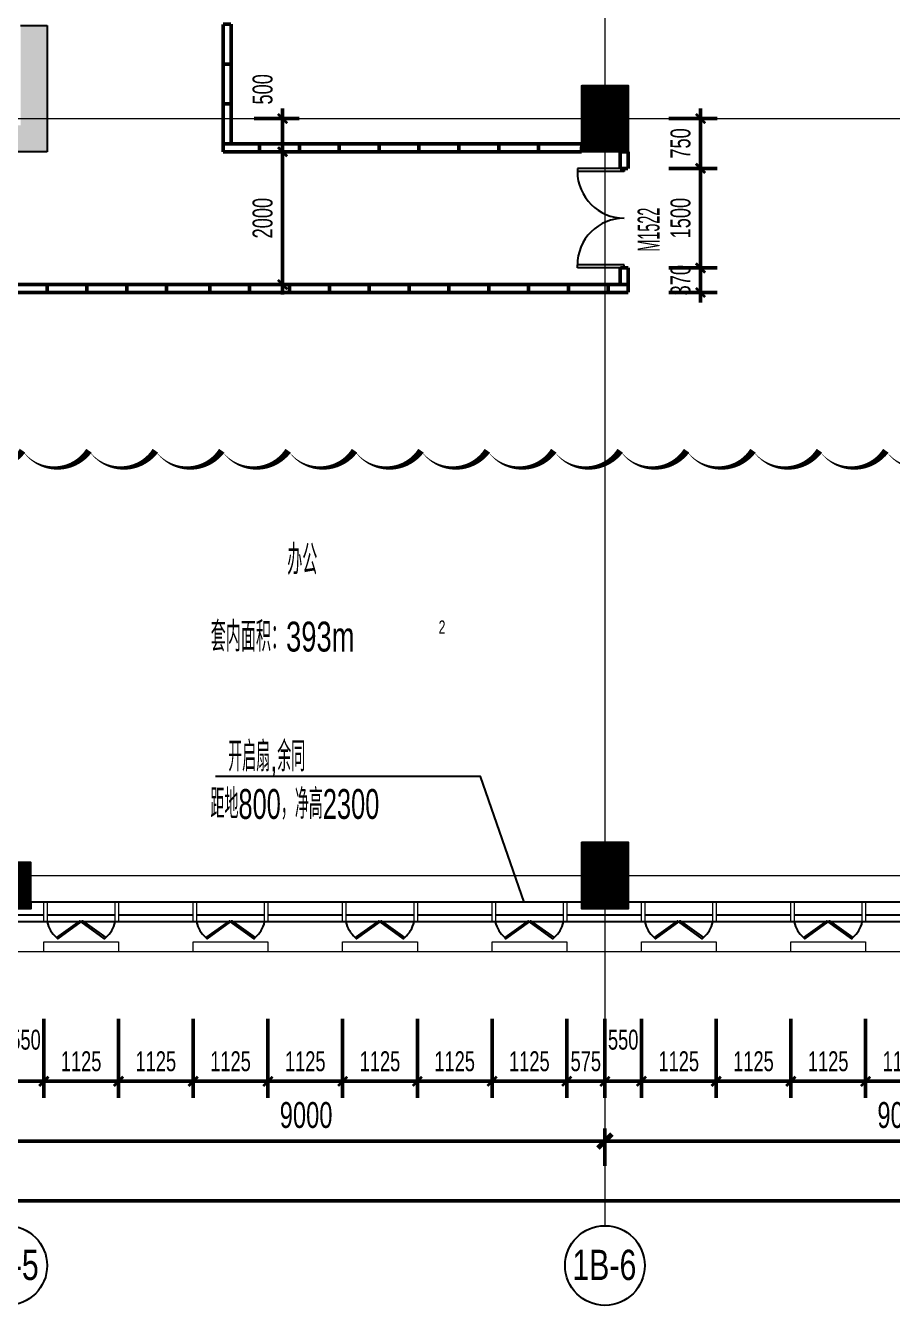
# Model space of a CAD drawing. Header units: millimetres. Extents: x 285006 to 3037698, y -2820855 to 192241.
# Drawn here: x 1091273 to 1104326, y 26091 to 45366 of the extents above; entities that cross this region are included whole.
import ezdxf
from ezdxf.enums import TextEntityAlignment as Align
from ezdxf.xclip import XClip

# ---------------------------------------------------------------- set-up
doc = ezdxf.new("R2010")
doc.units = ezdxf.units.MM
doc.header["$XCLIPFRAME"] = 2
doc.header["$PDMODE"] = 35
doc.header["$PDSIZE"] = -0.1
doc.linetypes.add('ACAD_ISO02W100', pattern=[15, 12, -3])
doc.linetypes.add('GRID-1B-4~RF$0$DOTE', pattern=[2.42, 2, -0.2, 0.02, -0.2])
for name, color, linetype in [('20230731变更修改', 41, 'Continuous'), ('COL-1A1B-4~12$0$S-PUB-COL', 6, 'Continuous'), ('COL-1A1B-4~12$0$S-PUB-COLHATCH', 8, 'Continuous'), ('WALL-1A1B-6F$0$A-DOOR', 142, 'Continuous')]:
    doc.layers.add(name, color=color, linetype=linetype)
for name, color, linetype, lineweight in [('A-WALL-TEMP', 2, 'ACAD_ISO02W100', 50), ('DIM-1B-6F$0$A-ANNO-DIMS', 73, 'Continuous', 18), ('DOOR-1B-IDEN-6F$0$A-DOOR-IDEN', 7, 'Continuous', 25), ('EXWALL-1B-6F$0$A-FLOR-UNDR', 11, 'Continuous', 18), ('EXWALL-1B-6F$0$A-WALL-GLAZ', 142, 'Continuous', 18), ('EXWALL-1B-6F$0$A-WALL-STON', 31, 'Continuous', 18), ('GRID-1B-4~RF$0$A-ANNO-GRID', 10, 'GRID-1B-4~RF$0$DOTE', 18), ('GRID-1B-4~RF$0$A-ANNO-GRID-DIMS', 117, 'Continuous', 18), ('GRID-1B-4~RF$0$A-ANNO-SYMB', 4, 'Continuous', 25), ('GRID-1B-4~RF$0$A-ANNO-TEXT', 7, 'Continuous', 25), ('GRID-1B-4~RF$0$A-SHET-TEXT', 7, 'Continuous', 25), ('IDEN-1AB-6F$0$A-ANNO-TEXT', 7, 'Continuous', 25), ('IDEN-1AB-6F$0$A-COND-IDEN-TEXT', 11, 'Continuous', 18), ('IDEN-1AB-6F$0$A-ROOM-IDEN', 7, 'Continuous', 25)]:
    doc.layers.add(name, color=color, linetype=linetype, lineweight=lineweight)
doc.styles.add('DIM-1B-6F$0$HYGB2014', font='hygbsz.shx', dxfattribs={"width": 0.7, "bigfont": 'hygbhz.shx'})
doc.styles.add('DOOR-1B-IDEN-6F$0$HYGB2014', font='hygbsz.shx', dxfattribs={"width": 0.7, "bigfont": 'hygbhz.shx'})
doc.styles.add('GRID-1B-4~RF$0$HYGB2014', font='hygbsz.shx', dxfattribs={"width": 0.7, "bigfont": 'hygbhz.shx'})
doc.styles.add('GRID-1B-4~RF$0$STANDARD', font='hygbsz.shx', dxfattribs={"width": 0.7, "bigfont": 'hygbhz.shx'})
doc.styles.add('IDEN-1AB-6F$0$HYGB2014', font='hygbsz.shx', dxfattribs={"width": 0.7, "bigfont": 'hygbhz.shx'})
doc.dimstyles.new('DIM-1B-6F$0$DIMN', dxfattribs={"dimtxt": 300, "dimasz": 100, "dimexe": 250, "dimexo": 300, "dimgap": 0, "dimtad": 0, "dimdec": 0, "dimzin": 0, "dimdsep": 46, "dimtxsty": 'DIM-1B-6F$0$HYGB2014', "dimblk": 'DIM-1B-6F$0$_archtick', "dimcen": 0.09, "dimdle": 150, "dimclrt": 7, "dimazin": 0, "dimtfac": 1, "dimtdec": 0, "dimtix": 1, "dimtmove": 2, "dimatfit": 3, "dimfxl": 1, "dimtvp": 1, "dimtolj": 1, "dimtzin": 0, "dimarcsym": 0})
doc.dimstyles.new('GRID-1B-4~RF$0$HYDIMN150', dxfattribs={"dimscale": 1.5, "dimtxt": 300, "dimasz": 1, "dimexe": 250, "dimexo": 300, "dimgap": 0, "dimtad": 0, "dimdec": 0, "dimzin": 0, "dimdsep": 46, "dimtxsty": 'GRID-1B-4~RF$0$HYGB2014', "dimblk": 'GRID-1B-4~RF$0$_archtick', "dimcen": 0.09, "dimclrt": 7, "dimazin": 0, "dimtfac": 1, "dimtdec": 0, "dimtix": 1, "dimtmove": 2, "dimatfit": 3, "dimfxl": 1, "dimtvp": 1, "dimtolj": 1, "dimtzin": 0, "dimarcsym": 0})

# ---------------------------------------------------------------- blocks, each defined once
blk = doc.blocks.new('A$C008C76B7')
at = {"color": 1}
for points in [[(30510, -7680), (30570, -7680), (30570, -8280), (30450, -8280), (30450, -7680)], [(30510, -8280), (30570, -8280), (30570, -8880), (30450, -8880), (30450, -8280)], [(30510, -8880), (30570, -8880), (30570, -9480), (30450, -9480), (30450, -8880)], [(30450, -9480), (31000, -9480), (31000, -9600), (30450, -9600)], [(31000, -9480), (31600, -9480), (31600, -9600), (31000, -9600)], [(31600, -9480), (32200, -9480), (32200, -9600), (31600, -9600)], [(32200, -9480), (32800, -9480), (32800, -9600), (32200, -9600)], [(32800, -9480), (33400, -9480), (33400, -9600), (32800, -9600)], [(33400, -9480), (34000, -9480), (34000, -9600), (33400, -9600)], [(34000, -9480), (34600, -9480), (34600, -9600), (34000, -9600)], [(34600, -9480), (35200, -9480), (35200, -9600), (34600, -9600)], [(35200, -9480), (35850, -9480), (35849, -9600), (35200, -9600)], [(36430, -9850), (36550, -9850), (36550, -9600), (36430, -9600)], [(36430, -11600), (36550, -11600), (36550, -11350), (36430, -11350)], [(27200, -11600), (27800, -11600), (27800, -11720), (27200, -11720)], [(27800, -11600), (28400, -11600), (28400, -11720), (27800, -11720)], [(28400, -11600), (29000, -11600), (29000, -11720), (28400, -11720)], [(29000, -11600), (29600, -11600), (29600, -11720), (29000, -11720)], [(29600, -11600), (30250, -11600), (30250, -11720), (29600, -11720)], [(30250, -11600), (30850, -11600), (30850, -11720), (30250, -11720)], [(30850, -11600), (31450, -11600), (31450, -11720), (30850, -11720)], [(31450, -11600), (32050, -11600), (32050, -11720), (31450, -11720)], [(32050, -11600), (32650, -11600), (32650, -11720), (32050, -11720)], [(32650, -11600), (33250, -11600), (33250, -11720), (32650, -11720)], [(33250, -11600), (33850, -11600), (33850, -11720), (33250, -11720)], [(33850, -11600), (34450, -11600), (34450, -11720), (33850, -11720)], [(34450, -11600), (35050, -11600), (35050, -11720), (34450, -11720)], [(35050, -11600), (35650, -11600), (35650, -11720), (35050, -11720)], [(35650, -11600), (36250, -11600), (36250, -11720), (35650, -11720)], [(36250, -11600), (36550, -11600), (36550, -11720), (36250, -11720)]]:
    blk.add_lwpolyline(points, close=True, dxfattribs=at)
blk = doc.blocks.new('DIM-1B-6F$0$_archtick')
at = {"const_width": 0.4}
blk.add_lwpolyline([(-0.7, -0.7), (0.7, 0.7)], dxfattribs=at)
blk = doc.blocks.new('*D679')
at = {"layer": 'Defpoints', "color": 0, "transparency": 16777216}
for p in [(-8337, 9150), (-7561, 9150), (-8337, 8780)]:
    blk.add_point(p, dxfattribs=at)
at = {"layer": 'DIM-1B-6F$0$A-ANNO-DIMS', "color": 0, "lineweight": -2, "transparency": 16777216}
for p, q in [((-7561, 8630), (-7561, 9300)), ((-8037, 9150), (-7311, 9150)), ((-8037, 8780), (-7311, 8780))]:
    blk.add_line(p, q, dxfattribs=at)
at = {"layer": 'DIM-1B-6F$0$A-ANNO-DIMS', "color": 0, "lineweight": -2, "transparency": 16777216, "xscale": 100, "yscale": 100, "zscale": 100}
for p, rotation in [((-7561, 9150), 90), ((-7561, 8780), 270)]:
    blk.add_blockref('DIM-1B-6F$0$_archtick', p, dxfattribs=dict(at, rotation=rotation))
at = {"layer": 'DIM-1B-6F$0$A-ANNO-DIMS', "color": 7, "transparency": 16777216, "insert": (-7861, 8965), "char_height": 300, "attachment_point": 5, "rotation": 90, "style": 'DIM-1B-6F$0$HYGB2014'}
blk.add_mtext('\\A1;370', dxfattribs=at)
blk = doc.blocks.new('*D699')
at = {"layer": 'Defpoints', "color": 0, "transparency": 16777216}
for p in [(-14580, 11400), (-13854, 11400), (-14580, 10900)]:
    blk.add_point(p, dxfattribs=at)
at = {"layer": 'DIM-1B-6F$0$A-ANNO-DIMS', "color": 0, "lineweight": -2, "transparency": 16777216}
for p, q in [((-14280, 11400), (-13604, 11400)), ((-13854, 10750), (-13854, 11550)), ((-14280, 10900), (-13604, 10900))]:
    blk.add_line(p, q, dxfattribs=at)
at = {"layer": 'DIM-1B-6F$0$A-ANNO-DIMS', "color": 0, "lineweight": -2, "transparency": 16777216, "xscale": 100, "yscale": 100, "zscale": 100}
for p, rotation in [((-13854, 11400), 90), ((-13854, 10900), 270)]:
    blk.add_blockref('DIM-1B-6F$0$_archtick', p, dxfattribs=dict(at, rotation=rotation))
at = {"layer": 'DIM-1B-6F$0$A-ANNO-DIMS', "color": 7, "transparency": 16777216, "insert": (-14154, 11840), "char_height": 300, "attachment_point": 5, "rotation": 90, "style": 'DIM-1B-6F$0$HYGB2014'}
blk.add_mtext('\\A1;500', dxfattribs=at)
blk = doc.blocks.new('*D700')
at = {"layer": 'Defpoints', "color": 0, "transparency": 16777216}
for p in [(-8337, 10650), (-7561, 10650), (-8337, 9150)]:
    blk.add_point(p, dxfattribs=at)
at = {"layer": 'DIM-1B-6F$0$A-ANNO-DIMS', "color": 0, "lineweight": -2, "transparency": 16777216}
for p, q in [((-7561, 9000), (-7561, 10800)), ((-8037, 10650), (-7311, 10650)), ((-8037, 9150), (-7311, 9150))]:
    blk.add_line(p, q, dxfattribs=at)
at = {"layer": 'DIM-1B-6F$0$A-ANNO-DIMS', "color": 0, "lineweight": -2, "transparency": 16777216, "xscale": 100, "yscale": 100, "zscale": 100}
for p, rotation in [((-7561, 10650), 90), ((-7561, 9150), 270)]:
    blk.add_blockref('DIM-1B-6F$0$_archtick', p, dxfattribs=dict(at, rotation=rotation))
at = {"layer": 'DIM-1B-6F$0$A-ANNO-DIMS', "color": 7, "transparency": 16777216, "insert": (-7861, 9900), "char_height": 300, "attachment_point": 5, "rotation": 90, "style": 'DIM-1B-6F$0$HYGB2014'}
blk.add_mtext('\\A1;1500', dxfattribs=at)
blk = doc.blocks.new('*D701')
at = {"layer": 'Defpoints', "color": 0, "transparency": 16777216}
for p in [(-8337, 11400), (-7561, 11400), (-8337, 10650)]:
    blk.add_point(p, dxfattribs=at)
at = {"layer": 'DIM-1B-6F$0$A-ANNO-DIMS', "color": 0, "lineweight": -2, "transparency": 16777216}
for p, q in [((-8037, 11400), (-7311, 11400)), ((-7561, 10500), (-7561, 11550)), ((-8037, 10650), (-7311, 10650))]:
    blk.add_line(p, q, dxfattribs=at)
at = {"layer": 'DIM-1B-6F$0$A-ANNO-DIMS', "color": 0, "lineweight": -2, "transparency": 16777216, "xscale": 100, "yscale": 100, "zscale": 100}
for p, rotation in [((-7561, 11400), 90), ((-7561, 10650), 270)]:
    blk.add_blockref('DIM-1B-6F$0$_archtick', p, dxfattribs=dict(at, rotation=rotation))
at = {"layer": 'DIM-1B-6F$0$A-ANNO-DIMS', "color": 7, "transparency": 16777216, "insert": (-7861, 11025), "char_height": 300, "attachment_point": 5, "rotation": 90, "style": 'DIM-1B-6F$0$HYGB2014'}
blk.add_mtext('\\A1;750', dxfattribs=at)
blk = doc.blocks.new('IDEN-1AB-6F')
at = {"layer": 'IDEN-1AB-6F$0$A-COND-IDEN-TEXT', "lineweight": -3}
blk.add_lwpolyline([(98377921, 18747322), (98377262, 18749212), (98373273, 18749212)], dxfattribs=at)
at = {"layer": 'IDEN-1AB-6F$0$A-ANNO-TEXT', "style": 'IDEN-1AB-6F$0$HYGB2014', "width": 0.7}
for s, height, p in [('套内面积：393m', 450, (98373199, 18751095)), ('2', 200, (98376631, 18751364))]:
    blk.add_text(s, height=height, dxfattribs=at).set_placement(p)
at = {"layer": 'IDEN-1AB-6F$0$A-ANNO-TEXT', "style": 'IDEN-1AB-6F$0$HYGB2014', "width": 0.65}
for s, p in [('开启扇,余同', (98373462, 18749515)), ('距地800，净高2300', (98373195, 18748799))]:
    blk.add_text(s, height=450, dxfattribs=at).set_placement(p, align=Align.MIDDLE_LEFT)
at = {"layer": 'IDEN-1AB-6F$0$A-ROOM-IDEN', "lineweight": -3, "style": 'IDEN-1AB-6F$0$HYGB2014', "width": 0.7}
blk.add_text('办公', height=450, dxfattribs=at).set_placement((98374351, 18752251))
blk = doc.blocks.new('DOOR-1B-IDEN-6F')
at = {"layer": 'DOOR-1B-IDEN-6F$0$A-DOOR-IDEN', "style": 'DOOR-1B-IDEN-6F$0$HYGB2014', "width": 0.5}
blk.add_text('M1522', height=330, rotation=90, dxfattribs=at).set_placement((98379792, 18757119), align=Align.MIDDLE_LEFT)
blk = doc.blocks.new('*D739')
at = {"layer": 'Defpoints', "color": 0, "transparency": 16777216}
for p in [(-18000, -1858), (-17450, -1858), (-17450, -3100)]:
    blk.add_point(p, dxfattribs=at)
at = {"layer": 'DIM-1B-6F$0$A-ANNO-DIMS', "color": 0, "lineweight": -2, "transparency": 16777216}
for p, q in [((-18000, -2158), (-18000, -3350)), ((-17450, -2158), (-17450, -3350)), ((-18150, -3100), (-17300, -3100))]:
    blk.add_line(p, q, dxfattribs=at)
at = {"layer": 'DIM-1B-6F$0$A-ANNO-DIMS', "color": 0, "lineweight": -2, "transparency": 16777216, "xscale": 100, "yscale": 100, "zscale": 100, "rotation": 180}
blk.add_blockref('DIM-1B-6F$0$_archtick', (-18000, -3100), dxfattribs=at)
at = {"layer": 'DIM-1B-6F$0$A-ANNO-DIMS', "color": 0, "lineweight": -2, "transparency": 16777216, "xscale": 100, "yscale": 100, "zscale": 100}
blk.add_blockref('DIM-1B-6F$0$_archtick', (-17450, -3100), dxfattribs=at)
at = {"layer": 'DIM-1B-6F$0$A-ANNO-DIMS', "color": 7, "transparency": 16777216, "insert": (-17725, -2475), "char_height": 300, "attachment_point": 5, "style": 'DIM-1B-6F$0$HYGB2014'}
blk.add_mtext('\\A1;550', dxfattribs=at)
blk = doc.blocks.new('*D740')
at = {"layer": 'Defpoints', "color": 0, "transparency": 16777216}
for p in [(-17450, -1858), (-16325, -1858), (-16325, -3100)]:
    blk.add_point(p, dxfattribs=at)
at = {"layer": 'DIM-1B-6F$0$A-ANNO-DIMS', "color": 0, "lineweight": -2, "transparency": 16777216}
for p, q in [((-17450, -2158), (-17450, -3350)), ((-16325, -2158), (-16325, -3350)), ((-17600, -3100), (-16175, -3100))]:
    blk.add_line(p, q, dxfattribs=at)
at = {"layer": 'DIM-1B-6F$0$A-ANNO-DIMS', "color": 0, "lineweight": -2, "transparency": 16777216, "xscale": 100, "yscale": 100, "zscale": 100, "rotation": 180}
blk.add_blockref('DIM-1B-6F$0$_archtick', (-17450, -3100), dxfattribs=at)
at = {"layer": 'DIM-1B-6F$0$A-ANNO-DIMS', "color": 0, "lineweight": -2, "transparency": 16777216, "xscale": 100, "yscale": 100, "zscale": 100}
blk.add_blockref('DIM-1B-6F$0$_archtick', (-16325, -3100), dxfattribs=at)
at = {"layer": 'DIM-1B-6F$0$A-ANNO-DIMS', "color": 7, "transparency": 16777216, "insert": (-16888, -2800), "char_height": 300, "attachment_point": 5, "style": 'DIM-1B-6F$0$HYGB2014'}
blk.add_mtext('\\A1;1125', dxfattribs=at)
blk = doc.blocks.new('*D741')
at = {"layer": 'Defpoints', "color": 0, "transparency": 16777216}
for p in [(-16325, -1858), (-15200, -1858), (-15200, -3100)]:
    blk.add_point(p, dxfattribs=at)
at = {"layer": 'DIM-1B-6F$0$A-ANNO-DIMS', "color": 0, "lineweight": -2, "transparency": 16777216}
for p, q in [((-16325, -2158), (-16325, -3350)), ((-15200, -2158), (-15200, -3350)), ((-16475, -3100), (-15050, -3100))]:
    blk.add_line(p, q, dxfattribs=at)
at = {"layer": 'DIM-1B-6F$0$A-ANNO-DIMS', "color": 0, "lineweight": -2, "transparency": 16777216, "xscale": 100, "yscale": 100, "zscale": 100, "rotation": 180}
blk.add_blockref('DIM-1B-6F$0$_archtick', (-16325, -3100), dxfattribs=at)
at = {"layer": 'DIM-1B-6F$0$A-ANNO-DIMS', "color": 0, "lineweight": -2, "transparency": 16777216, "xscale": 100, "yscale": 100, "zscale": 100}
blk.add_blockref('DIM-1B-6F$0$_archtick', (-15200, -3100), dxfattribs=at)
at = {"layer": 'DIM-1B-6F$0$A-ANNO-DIMS', "color": 7, "transparency": 16777216, "insert": (-15763, -2800), "char_height": 300, "attachment_point": 5, "style": 'DIM-1B-6F$0$HYGB2014'}
blk.add_mtext('\\A1;1125', dxfattribs=at)
blk = doc.blocks.new('*D742')
at = {"layer": 'Defpoints', "color": 0, "transparency": 16777216}
for p in [(-15200, -1858), (-14075, -1858), (-14075, -3100)]:
    blk.add_point(p, dxfattribs=at)
at = {"layer": 'DIM-1B-6F$0$A-ANNO-DIMS', "color": 0, "lineweight": -2, "transparency": 16777216}
for p, q in [((-15200, -2158), (-15200, -3350)), ((-14075, -2158), (-14075, -3350)), ((-15350, -3100), (-13925, -3100))]:
    blk.add_line(p, q, dxfattribs=at)
at = {"layer": 'DIM-1B-6F$0$A-ANNO-DIMS', "color": 0, "lineweight": -2, "transparency": 16777216, "xscale": 100, "yscale": 100, "zscale": 100, "rotation": 180}
blk.add_blockref('DIM-1B-6F$0$_archtick', (-15200, -3100), dxfattribs=at)
at = {"layer": 'DIM-1B-6F$0$A-ANNO-DIMS', "color": 0, "lineweight": -2, "transparency": 16777216, "xscale": 100, "yscale": 100, "zscale": 100}
blk.add_blockref('DIM-1B-6F$0$_archtick', (-14075, -3100), dxfattribs=at)
at = {"layer": 'DIM-1B-6F$0$A-ANNO-DIMS', "color": 7, "transparency": 16777216, "insert": (-14638, -2800), "char_height": 300, "attachment_point": 5, "style": 'DIM-1B-6F$0$HYGB2014'}
blk.add_mtext('\\A1;1125', dxfattribs=at)
blk = doc.blocks.new('*D743')
at = {"layer": 'Defpoints', "color": 0, "transparency": 16777216}
for p in [(-14075, -1858), (-12950, -1858), (-12950, -3100)]:
    blk.add_point(p, dxfattribs=at)
at = {"layer": 'DIM-1B-6F$0$A-ANNO-DIMS', "color": 0, "lineweight": -2, "transparency": 16777216}
for p, q in [((-14075, -2158), (-14075, -3350)), ((-12950, -2158), (-12950, -3350)), ((-14225, -3100), (-12800, -3100))]:
    blk.add_line(p, q, dxfattribs=at)
at = {"layer": 'DIM-1B-6F$0$A-ANNO-DIMS', "color": 0, "lineweight": -2, "transparency": 16777216, "xscale": 100, "yscale": 100, "zscale": 100, "rotation": 180}
blk.add_blockref('DIM-1B-6F$0$_archtick', (-14075, -3100), dxfattribs=at)
at = {"layer": 'DIM-1B-6F$0$A-ANNO-DIMS', "color": 0, "lineweight": -2, "transparency": 16777216, "xscale": 100, "yscale": 100, "zscale": 100}
blk.add_blockref('DIM-1B-6F$0$_archtick', (-12950, -3100), dxfattribs=at)
at = {"layer": 'DIM-1B-6F$0$A-ANNO-DIMS', "color": 7, "transparency": 16777216, "insert": (-13513, -2800), "char_height": 300, "attachment_point": 5, "style": 'DIM-1B-6F$0$HYGB2014'}
blk.add_mtext('\\A1;1125', dxfattribs=at)
blk = doc.blocks.new('*D744')
at = {"layer": 'Defpoints', "color": 0, "transparency": 16777216}
for p in [(-12950, -1858), (-11825, -1858), (-11825, -3100)]:
    blk.add_point(p, dxfattribs=at)
at = {"layer": 'DIM-1B-6F$0$A-ANNO-DIMS', "color": 0, "lineweight": -2, "transparency": 16777216}
for p, q in [((-12950, -2158), (-12950, -3350)), ((-11825, -2158), (-11825, -3350)), ((-13100, -3100), (-11675, -3100))]:
    blk.add_line(p, q, dxfattribs=at)
at = {"layer": 'DIM-1B-6F$0$A-ANNO-DIMS', "color": 0, "lineweight": -2, "transparency": 16777216, "xscale": 100, "yscale": 100, "zscale": 100, "rotation": 180}
blk.add_blockref('DIM-1B-6F$0$_archtick', (-12950, -3100), dxfattribs=at)
at = {"layer": 'DIM-1B-6F$0$A-ANNO-DIMS', "color": 0, "lineweight": -2, "transparency": 16777216, "xscale": 100, "yscale": 100, "zscale": 100}
blk.add_blockref('DIM-1B-6F$0$_archtick', (-11825, -3100), dxfattribs=at)
at = {"layer": 'DIM-1B-6F$0$A-ANNO-DIMS', "color": 7, "transparency": 16777216, "insert": (-12388, -2800), "char_height": 300, "attachment_point": 5, "style": 'DIM-1B-6F$0$HYGB2014'}
blk.add_mtext('\\A1;1125', dxfattribs=at)
blk = doc.blocks.new('*D745')
at = {"layer": 'Defpoints', "color": 0, "transparency": 16777216}
for p in [(-11825, -1858), (-10700, -1858), (-10700, -3100)]:
    blk.add_point(p, dxfattribs=at)
at = {"layer": 'DIM-1B-6F$0$A-ANNO-DIMS', "color": 0, "lineweight": -2, "transparency": 16777216}
for p, q in [((-11825, -2158), (-11825, -3350)), ((-10700, -2158), (-10700, -3350)), ((-11975, -3100), (-10550, -3100))]:
    blk.add_line(p, q, dxfattribs=at)
at = {"layer": 'DIM-1B-6F$0$A-ANNO-DIMS', "color": 0, "lineweight": -2, "transparency": 16777216, "xscale": 100, "yscale": 100, "zscale": 100, "rotation": 180}
blk.add_blockref('DIM-1B-6F$0$_archtick', (-11825, -3100), dxfattribs=at)
at = {"layer": 'DIM-1B-6F$0$A-ANNO-DIMS', "color": 0, "lineweight": -2, "transparency": 16777216, "xscale": 100, "yscale": 100, "zscale": 100}
blk.add_blockref('DIM-1B-6F$0$_archtick', (-10700, -3100), dxfattribs=at)
at = {"layer": 'DIM-1B-6F$0$A-ANNO-DIMS', "color": 7, "transparency": 16777216, "insert": (-11263, -2800), "char_height": 300, "attachment_point": 5, "style": 'DIM-1B-6F$0$HYGB2014'}
blk.add_mtext('\\A1;1125', dxfattribs=at)
blk = doc.blocks.new('*D746')
at = {"layer": 'Defpoints', "color": 0, "transparency": 16777216}
for p in [(-10700, -1858), (-9575, -1858), (-9575, -3100)]:
    blk.add_point(p, dxfattribs=at)
at = {"layer": 'DIM-1B-6F$0$A-ANNO-DIMS', "color": 0, "lineweight": -2, "transparency": 16777216}
for p, q in [((-10700, -2158), (-10700, -3350)), ((-9575, -2158), (-9575, -3350)), ((-10850, -3100), (-9425, -3100))]:
    blk.add_line(p, q, dxfattribs=at)
at = {"layer": 'DIM-1B-6F$0$A-ANNO-DIMS', "color": 0, "lineweight": -2, "transparency": 16777216, "xscale": 100, "yscale": 100, "zscale": 100, "rotation": 180}
blk.add_blockref('DIM-1B-6F$0$_archtick', (-10700, -3100), dxfattribs=at)
at = {"layer": 'DIM-1B-6F$0$A-ANNO-DIMS', "color": 0, "lineweight": -2, "transparency": 16777216, "xscale": 100, "yscale": 100, "zscale": 100}
blk.add_blockref('DIM-1B-6F$0$_archtick', (-9575, -3100), dxfattribs=at)
at = {"layer": 'DIM-1B-6F$0$A-ANNO-DIMS', "color": 7, "transparency": 16777216, "insert": (-10138, -2800), "char_height": 300, "attachment_point": 5, "style": 'DIM-1B-6F$0$HYGB2014'}
blk.add_mtext('\\A1;1125', dxfattribs=at)
blk = doc.blocks.new('*D747')
at = {"layer": 'Defpoints', "color": 0, "transparency": 16777216}
for p in [(-9575, -1858), (-9000, -1858), (-9000, -3100)]:
    blk.add_point(p, dxfattribs=at)
at = {"layer": 'DIM-1B-6F$0$A-ANNO-DIMS', "color": 0, "lineweight": -2, "transparency": 16777216}
for p, q in [((-9575, -2158), (-9575, -3350)), ((-9000, -2158), (-9000, -3350)), ((-9725, -3100), (-8850, -3100))]:
    blk.add_line(p, q, dxfattribs=at)
at = {"layer": 'DIM-1B-6F$0$A-ANNO-DIMS', "color": 0, "lineweight": -2, "transparency": 16777216, "xscale": 100, "yscale": 100, "zscale": 100, "rotation": 180}
blk.add_blockref('DIM-1B-6F$0$_archtick', (-9575, -3100), dxfattribs=at)
at = {"layer": 'DIM-1B-6F$0$A-ANNO-DIMS', "color": 0, "lineweight": -2, "transparency": 16777216, "xscale": 100, "yscale": 100, "zscale": 100}
blk.add_blockref('DIM-1B-6F$0$_archtick', (-9000, -3100), dxfattribs=at)
at = {"layer": 'DIM-1B-6F$0$A-ANNO-DIMS', "color": 7, "transparency": 16777216, "insert": (-9288, -2800), "char_height": 300, "attachment_point": 5, "style": 'DIM-1B-6F$0$HYGB2014'}
blk.add_mtext('\\A1;575', dxfattribs=at)
blk = doc.blocks.new('*D748')
at = {"layer": 'Defpoints', "color": 0, "transparency": 16777216}
for p in [(-9000, -1858), (-8450, -1858), (-8450, -3100)]:
    blk.add_point(p, dxfattribs=at)
at = {"layer": 'DIM-1B-6F$0$A-ANNO-DIMS', "color": 0, "lineweight": -2, "transparency": 16777216}
for p, q in [((-9000, -2158), (-9000, -3350)), ((-8450, -2158), (-8450, -3350)), ((-9150, -3100), (-8300, -3100))]:
    blk.add_line(p, q, dxfattribs=at)
at = {"layer": 'DIM-1B-6F$0$A-ANNO-DIMS', "color": 0, "lineweight": -2, "transparency": 16777216, "xscale": 100, "yscale": 100, "zscale": 100, "rotation": 180}
blk.add_blockref('DIM-1B-6F$0$_archtick', (-9000, -3100), dxfattribs=at)
at = {"layer": 'DIM-1B-6F$0$A-ANNO-DIMS', "color": 0, "lineweight": -2, "transparency": 16777216, "xscale": 100, "yscale": 100, "zscale": 100}
blk.add_blockref('DIM-1B-6F$0$_archtick', (-8450, -3100), dxfattribs=at)
at = {"layer": 'DIM-1B-6F$0$A-ANNO-DIMS', "color": 7, "transparency": 16777216, "insert": (-8725, -2475), "char_height": 300, "attachment_point": 5, "style": 'DIM-1B-6F$0$HYGB2014'}
blk.add_mtext('\\A1;550', dxfattribs=at)
blk = doc.blocks.new('*D749')
at = {"layer": 'Defpoints', "color": 0, "transparency": 16777216}
for p in [(-8450, -1858), (-7325, -1858), (-7325, -3100)]:
    blk.add_point(p, dxfattribs=at)
at = {"layer": 'DIM-1B-6F$0$A-ANNO-DIMS', "color": 0, "lineweight": -2, "transparency": 16777216}
for p, q in [((-8450, -2158), (-8450, -3350)), ((-7325, -2158), (-7325, -3350)), ((-8600, -3100), (-7175, -3100))]:
    blk.add_line(p, q, dxfattribs=at)
at = {"layer": 'DIM-1B-6F$0$A-ANNO-DIMS', "color": 0, "lineweight": -2, "transparency": 16777216, "xscale": 100, "yscale": 100, "zscale": 100, "rotation": 180}
blk.add_blockref('DIM-1B-6F$0$_archtick', (-8450, -3100), dxfattribs=at)
at = {"layer": 'DIM-1B-6F$0$A-ANNO-DIMS', "color": 0, "lineweight": -2, "transparency": 16777216, "xscale": 100, "yscale": 100, "zscale": 100}
blk.add_blockref('DIM-1B-6F$0$_archtick', (-7325, -3100), dxfattribs=at)
at = {"layer": 'DIM-1B-6F$0$A-ANNO-DIMS', "color": 7, "transparency": 16777216, "insert": (-7888, -2800), "char_height": 300, "attachment_point": 5, "style": 'DIM-1B-6F$0$HYGB2014'}
blk.add_mtext('\\A1;1125', dxfattribs=at)
blk = doc.blocks.new('*D750')
at = {"layer": 'Defpoints', "color": 0, "transparency": 16777216}
for p in [(-7325, -1858), (-6200, -1858), (-6200, -3100)]:
    blk.add_point(p, dxfattribs=at)
at = {"layer": 'DIM-1B-6F$0$A-ANNO-DIMS', "color": 0, "lineweight": -2, "transparency": 16777216}
for p, q in [((-7325, -2158), (-7325, -3350)), ((-6200, -2158), (-6200, -3350)), ((-7475, -3100), (-6050, -3100))]:
    blk.add_line(p, q, dxfattribs=at)
at = {"layer": 'DIM-1B-6F$0$A-ANNO-DIMS', "color": 0, "lineweight": -2, "transparency": 16777216, "xscale": 100, "yscale": 100, "zscale": 100, "rotation": 180}
blk.add_blockref('DIM-1B-6F$0$_archtick', (-7325, -3100), dxfattribs=at)
at = {"layer": 'DIM-1B-6F$0$A-ANNO-DIMS', "color": 0, "lineweight": -2, "transparency": 16777216, "xscale": 100, "yscale": 100, "zscale": 100}
blk.add_blockref('DIM-1B-6F$0$_archtick', (-6200, -3100), dxfattribs=at)
at = {"layer": 'DIM-1B-6F$0$A-ANNO-DIMS', "color": 7, "transparency": 16777216, "insert": (-6763, -2800), "char_height": 300, "attachment_point": 5, "style": 'DIM-1B-6F$0$HYGB2014'}
blk.add_mtext('\\A1;1125', dxfattribs=at)
blk = doc.blocks.new('*D751')
at = {"layer": 'Defpoints', "color": 0, "transparency": 16777216}
for p in [(-6200, -1858), (-5075, -1858), (-5075, -3100)]:
    blk.add_point(p, dxfattribs=at)
at = {"layer": 'DIM-1B-6F$0$A-ANNO-DIMS', "color": 0, "lineweight": -2, "transparency": 16777216}
for p, q in [((-6200, -2158), (-6200, -3350)), ((-5075, -2158), (-5075, -3350)), ((-6350, -3100), (-4925, -3100))]:
    blk.add_line(p, q, dxfattribs=at)
at = {"layer": 'DIM-1B-6F$0$A-ANNO-DIMS', "color": 0, "lineweight": -2, "transparency": 16777216, "xscale": 100, "yscale": 100, "zscale": 100, "rotation": 180}
blk.add_blockref('DIM-1B-6F$0$_archtick', (-6200, -3100), dxfattribs=at)
at = {"layer": 'DIM-1B-6F$0$A-ANNO-DIMS', "color": 0, "lineweight": -2, "transparency": 16777216, "xscale": 100, "yscale": 100, "zscale": 100}
blk.add_blockref('DIM-1B-6F$0$_archtick', (-5075, -3100), dxfattribs=at)
at = {"layer": 'DIM-1B-6F$0$A-ANNO-DIMS', "color": 7, "transparency": 16777216, "insert": (-5638, -2800), "char_height": 300, "attachment_point": 5, "style": 'DIM-1B-6F$0$HYGB2014'}
blk.add_mtext('\\A1;1125', dxfattribs=at)
blk = doc.blocks.new('*D752')
at = {"layer": 'Defpoints', "color": 0, "transparency": 16777216}
for p in [(-5075, -1858), (-3950, -1858), (-3950, -3100)]:
    blk.add_point(p, dxfattribs=at)
at = {"layer": 'DIM-1B-6F$0$A-ANNO-DIMS', "color": 0, "lineweight": -2, "transparency": 16777216}
for p, q in [((-5075, -2158), (-5075, -3350)), ((-3950, -2158), (-3950, -3350)), ((-5225, -3100), (-3800, -3100))]:
    blk.add_line(p, q, dxfattribs=at)
at = {"layer": 'DIM-1B-6F$0$A-ANNO-DIMS', "color": 0, "lineweight": -2, "transparency": 16777216, "xscale": 100, "yscale": 100, "zscale": 100, "rotation": 180}
blk.add_blockref('DIM-1B-6F$0$_archtick', (-5075, -3100), dxfattribs=at)
at = {"layer": 'DIM-1B-6F$0$A-ANNO-DIMS', "color": 0, "lineweight": -2, "transparency": 16777216, "xscale": 100, "yscale": 100, "zscale": 100}
blk.add_blockref('DIM-1B-6F$0$_archtick', (-3950, -3100), dxfattribs=at)
at = {"layer": 'DIM-1B-6F$0$A-ANNO-DIMS', "color": 7, "transparency": 16777216, "insert": (-4513, -2800), "char_height": 300, "attachment_point": 5, "style": 'DIM-1B-6F$0$HYGB2014'}
blk.add_mtext('\\A1;1125', dxfattribs=at)
blk = doc.blocks.new('*D826')
at = {"layer": 'Defpoints', "color": 0, "transparency": 16777216}
for p in [(-14580, 10900), (-13854, 10900), (-14580, 8900)]:
    blk.add_point(p, dxfattribs=at)
at = {"layer": 'DIM-1B-6F$0$A-ANNO-DIMS', "color": 0, "lineweight": -2, "transparency": 16777216}
for p, q in [((-13854, 8750), (-13854, 11050)), ((-14280, 10900), (-13604, 10900)), ((-14280, 8900), (-13604, 8900))]:
    blk.add_line(p, q, dxfattribs=at)
at = {"layer": 'DIM-1B-6F$0$A-ANNO-DIMS', "color": 0, "lineweight": -2, "transparency": 16777216, "xscale": 100, "yscale": 100, "zscale": 100}
for p, rotation in [((-13854, 10900), 90), ((-13854, 8900), 270)]:
    blk.add_blockref('DIM-1B-6F$0$_archtick', p, dxfattribs=dict(at, rotation=rotation))
at = {"layer": 'DIM-1B-6F$0$A-ANNO-DIMS', "color": 7, "transparency": 16777216, "insert": (-14154, 9900), "char_height": 300, "attachment_point": 5, "rotation": 90, "style": 'DIM-1B-6F$0$HYGB2014'}
blk.add_mtext('\\A1;2000', dxfattribs=at)
blk = doc.blocks.new('结构留洞-1#AB-6F')
at = {"layer": 'Defpoints'}
blk.add_lwpolyline([(91100, 20900), (103000, 20900), (103000, 20800), (107150, 20800), (107150, 21100), (120900, 21100), (120900, 20900), (120900, 20900), (120900, -500), (120200, -500), (120200, -400), (111750, -400), (111750, -500), (111050, -500), (111050, -400), (102753, -400), (102753, -500), (102050, -500)], dxfattribs=at)
blk = doc.blocks.new('EXWALL-1B-6F$0$幕墙-1125陶板单元')
blk.add_lwpolyline([(-562.5, 150), (562.5, 150), (562.5, 0), (-562.5, 0)], close=True)
blk = doc.blocks.new('EXWALL-1B-6F$0$ef')
at = {"layer": 'EXWALL-1B-6F$0$A-WALL-GLAZ', "lineweight": -3}
for points in [[(98270726, 18746787), (98270744, 18746769), (98271098, 18747022), (98271079, 18747040)], [(98271469, 18746787), (98271451, 18746769), (98271098, 18747022), (98271116, 18747040)]]:
    blk.add_lwpolyline(points, close=True, dxfattribs=at)
for centre, start, end in [((98271019, 18747123), 193.0402, 228.8588), ((98271176, 18747123), 311.1412, 346.9598)]:
    blk.add_arc(centre, 446, start, end, dxfattribs=at)
blk = doc.blocks.new('EXWALL-1B-6F')
at = {"layer": 'EXWALL-1B-6F$0$A-FLOR-UNDR'}
blk.add_lwpolyline([(98388935, 18746822), (98388935, 18746572), (98358310, 18746572)], dxfattribs=at)
at = {"layer": 'EXWALL-1B-6F$0$A-WALL-GLAZ'}
for p, q in [((98370473, 18747322), (98378773, 18747322)), ((98379473, 18747322), (98387934, 18747322))]:
    blk.add_line(p, q, dxfattribs=at)
at = {"layer": 'EXWALL-1B-6F$0$A-WALL-GLAZ', "lineweight": -3}
for p, q in [((98370685, 18747122), (98369560, 18747122)), ((98371760, 18747122), (98370735, 18747122)), ((98372935, 18747122), (98371810, 18747122)), ((98374010, 18747122), (98372985, 18747122)), ((98375185, 18747122), (98374060, 18747122)), ((98376260, 18747122), (98375235, 18747122)), ((98377435, 18747122), (98376310, 18747122)), ((98378510, 18747122), (98377485, 18747122)), ((98379685, 18747122), (98378560, 18747122)), ((98380760, 18747122), (98379735, 18747122)), ((98381935, 18747122), (98380810, 18747122)), ((98383010, 18747122), (98381985, 18747122)), ((98384185, 18747122), (98383060, 18747122)), ((98388635, 18747022), (98358310, 18747022))]:
    blk.add_line(p, q, dxfattribs=at)
at = {"layer": 'EXWALL-1B-6F$0$A-WALL-GLAZ'}
for points in [[(98370735, 18747022), (98370685, 18747022), (98370685, 18747322), (98370735, 18747322)], [(98371810, 18747022), (98371760, 18747022), (98371760, 18747322), (98371810, 18747322)], [(98372985, 18747022), (98372935, 18747022), (98372935, 18747322), (98372985, 18747322)], [(98374060, 18747022), (98374010, 18747022), (98374010, 18747322), (98374060, 18747322)], [(98375235, 18747022), (98375185, 18747022), (98375185, 18747322), (98375235, 18747322)], [(98376310, 18747022), (98376260, 18747022), (98376260, 18747322), (98376310, 18747322)], [(98377485, 18747022), (98377435, 18747022), (98377435, 18747322), (98377485, 18747322)], [(98378560, 18747022), (98378510, 18747022), (98378510, 18747322), (98378560, 18747322)], [(98379735, 18747022), (98379685, 18747022), (98379685, 18747322), (98379735, 18747322)], [(98380810, 18747022), (98380760, 18747022), (98380760, 18747322), (98380810, 18747322)], [(98381985, 18747022), (98381935, 18747022), (98381935, 18747322), (98381985, 18747322)], [(98383060, 18747022), (98383010, 18747022), (98383010, 18747322), (98383060, 18747322)]]:
    blk.add_lwpolyline(points, close=True, dxfattribs=at)
for p in [(100150, 0), (102400, 0), (104650, 0), (106900, 0), (109150, 0), (111400, 0)]:
    blk.add_blockref('EXWALL-1B-6F$0$ef', p)
at = {"layer": 'EXWALL-1B-6F$0$A-WALL-STON'}
for p in [(98371248, 18746572), (98373498, 18746572), (98375748, 18746572), (98377998, 18746572), (98380248, 18746572), (98382498, 18746572)]:
    blk.add_blockref('EXWALL-1B-6F$0$幕墙-1125陶板单元', p, dxfattribs=at)
blk = doc.blocks.new('WALL-1A1B-6F$0$_A0GGR')
for p, q in [((-0.5, 0), (-0.5, -0.47)), ((-0.5, 0), (-0.47, 0)), ((-0.47, 0), (-0.47, -0.47)), ((0.47, 0), (0.47, -0.47)), ((0.5, 0), (0.47, 0)), ((0.5, 0), (0.5, -0.47)), ((-0.5, -0.47), (-0.47, -0.47)), ((0.5, -0.47), (0.47, -0.47))]:
    blk.add_line(p, q)
for centre, start, end in [((-0.47, 0), 270, 0), ((0.47, 0), 180, 270)]:
    blk.add_arc(centre, 0.47, start, end)
blk = doc.blocks.new('COL-1A1B-4~12')
at = {"layer": 'COL-1A1B-4~12$0$S-PUB-COLHATCH'}
h = blk.add_hatch(color=256, dxfattribs=at)
h.paths.add_polyline_path([(98370335, 18759022), (98370335, 18760522), (98370735, 18760522), (98370735, 18758622), (98367535, 18758622), (98367535, 18759022)])
h.paths.add_polyline_path([(98370735, 18768622), (98367535, 18768622), (98367535, 18768222), (98370335, 18768222), (98370335, 18764822), (98370735, 18764822)])
h.paths.add_polyline_path([(98342935, 18759022), (98342935, 18761922), (98342535, 18761922), (98342535, 18758622), (98345735, 18758622), (98345735, 18759022)])
h.paths.add_polyline_path([(98342935, 18768222), (98342935, 18764822), (98342535, 18764822), (98342535, 18768622), (98345735, 18768622), (98345735, 18768222)])
h = blk.add_hatch(dxfattribs=at)
h.set_pattern_fill('ANSI31', color=256)
h.set_pattern_definition([(45, (112786.15705, -3749.11264), (-0.08838834764832, 0.08838834764832), [])])
h.paths.add_polyline_path([(98378785, 18758622), (98379485, 18758622), (98379485, 18759622), (98378785, 18759622)])
h = blk.add_hatch(dxfattribs=at)
h.set_pattern_fill('ANSI31', color=256)
h.set_pattern_definition([(45, (112786.15705, -15149.11262), (-0.08838834764832, 0.08838834764832), [])])
h.paths.add_polyline_path([(98378785, 18747222), (98379485, 18747222), (98379485, 18748222), (98378785, 18748222)])
h = blk.add_hatch(dxfattribs=at)
h.set_pattern_fill('ANSI31', color=256)
h.set_pattern_definition([(45, (101868.2297, -16854.52408), (-0.08838834764832, 0.08838834764832), [])])
h.paths.add_polyline_path([(98370485, 18747922), (98369785, 18747922), (98369785, 18747222), (98370485, 18747222)])
at = {"layer": 'COL-1A1B-4~12$0$S-PUB-COL'}
for p, q in [((98370335, 18760522), (98370735, 18760522)), ((98370735, 18760522), (98370735, 18758622)), ((98370735, 18758622), (98367535, 18758622))]:
    blk.add_line(p, q, dxfattribs=at)
for points in [[(98378785, 18759622), (98379485, 18759622), (98379485, 18758622), (98378785, 18758622)], [(98378785, 18748222), (98379485, 18748222), (98379485, 18747222), (98378785, 18747222)], [(98369785, 18747922), (98370485, 18747922), (98370485, 18747222), (98369785, 18747222)]]:
    blk.add_lwpolyline(points, close=True, dxfattribs=at)
blk = doc.blocks.new('GRID-1B-4~RF$0$_archtick')
at = {"const_width": 0.5}
blk.add_lwpolyline([(-0.7, -0.7), (0.7, 0.7)], dxfattribs=at)
blk = doc.blocks.new('*D635')
at = {"layer": 'Defpoints', "color": 0, "transparency": 16777216}
for p in [(98370135, 18744363), (98379135, 18744363), (98379135, 18743722)]:
    blk.add_point(p, dxfattribs=at)
at = {"layer": 'GRID-1B-4~RF$0$A-ANNO-GRID-DIMS', "color": 0, "lineweight": -2, "transparency": 16777216}
for p, q in [((98370135, 18743913), (98370135, 18743347)), ((98379135, 18743913), (98379135, 18743347)), ((98370135, 18743722), (98379135, 18743722))]:
    blk.add_line(p, q, dxfattribs=at)
at = {"layer": 'GRID-1B-4~RF$0$A-ANNO-GRID-DIMS', "color": 0, "lineweight": -2, "transparency": 16777216, "xscale": 150, "yscale": 150, "zscale": 150, "rotation": 180}
blk.add_blockref('GRID-1B-4~RF$0$_archtick', (98370135, 18743722), dxfattribs=at)
at = {"layer": 'GRID-1B-4~RF$0$A-ANNO-GRID-DIMS', "color": 0, "lineweight": -2, "transparency": 16777216, "xscale": 150, "yscale": 150, "zscale": 150}
blk.add_blockref('GRID-1B-4~RF$0$_archtick', (98379135, 18743722), dxfattribs=at)
at = {"layer": 'GRID-1B-4~RF$0$A-ANNO-GRID-DIMS', "color": 7, "lineweight": -3, "transparency": 16777216, "insert": (98374635, 18744112), "char_height": 390, "attachment_point": 5, "style": 'GRID-1B-4~RF$0$HYGB2014'}
blk.add_mtext('\\A1;9000', dxfattribs=at)
blk = doc.blocks.new('*D636')
at = {"layer": 'Defpoints', "color": 0, "transparency": 16777216}
for p in [(98379135, 18744363), (98388135, 18744363), (98388135, 18743722)]:
    blk.add_point(p, dxfattribs=at)
at = {"layer": 'GRID-1B-4~RF$0$A-ANNO-GRID-DIMS', "color": 0, "lineweight": -2, "transparency": 16777216}
for p, q in [((98379135, 18743913), (98379135, 18743347)), ((98388135, 18743913), (98388135, 18743347)), ((98379135, 18743722), (98388135, 18743722))]:
    blk.add_line(p, q, dxfattribs=at)
at = {"layer": 'GRID-1B-4~RF$0$A-ANNO-GRID-DIMS', "color": 0, "lineweight": -2, "transparency": 16777216, "xscale": 150, "yscale": 150, "zscale": 150, "rotation": 180}
blk.add_blockref('GRID-1B-4~RF$0$_archtick', (98379135, 18743722), dxfattribs=at)
at = {"layer": 'GRID-1B-4~RF$0$A-ANNO-GRID-DIMS', "color": 0, "lineweight": -2, "transparency": 16777216, "xscale": 150, "yscale": 150, "zscale": 150}
blk.add_blockref('GRID-1B-4~RF$0$_archtick', (98388135, 18743722), dxfattribs=at)
at = {"layer": 'GRID-1B-4~RF$0$A-ANNO-GRID-DIMS', "color": 7, "lineweight": -3, "transparency": 16777216, "insert": (98383635, 18744112), "char_height": 390, "attachment_point": 5, "style": 'GRID-1B-4~RF$0$HYGB2014'}
blk.add_mtext('\\A1;9000', dxfattribs=at)
blk = doc.blocks.new('GRID-1B-4~RF$0$_axiso')
blk.add_circle((0, 0), 0.5)
at = {"layer": 'GRID-1B-4~RF$0$A-SHET-TEXT', "style": 'GRID-1B-4~RF$0$STANDARD', "width": 2.471841}
blk.add_attdef('A', text='', height=0.38, dxfattribs=at).set_placement((-0.41, -0.181), (0.395, -0.181), align=Align.FIT)
blk = doc.blocks.new('*D647')
at = {"layer": 'Defpoints', "color": 0, "transparency": 16777216}
for p in [(98334135, 18744063), (98388135, 18744063), (98388135, 18742822)]:
    blk.add_point(p, dxfattribs=at)
at = {"layer": 'GRID-1B-4~RF$0$A-ANNO-GRID-DIMS', "color": 0, "lineweight": -2, "transparency": 16777216}
for p, q in [((98334135, 18743613), (98334135, 18742447)), ((98388135, 18743613), (98388135, 18742447)), ((98334135, 18742822), (98388135, 18742822))]:
    blk.add_line(p, q, dxfattribs=at)
at = {"layer": 'GRID-1B-4~RF$0$A-ANNO-GRID-DIMS', "color": 0, "lineweight": -2, "transparency": 16777216, "xscale": 150, "yscale": 150, "zscale": 150, "rotation": 180}
blk.add_blockref('GRID-1B-4~RF$0$_archtick', (98334135, 18742822), dxfattribs=at)
at = {"layer": 'GRID-1B-4~RF$0$A-ANNO-GRID-DIMS', "color": 0, "lineweight": -2, "transparency": 16777216, "xscale": 150, "yscale": 150, "zscale": 150}
blk.add_blockref('GRID-1B-4~RF$0$_archtick', (98388135, 18742822), dxfattribs=at)
at = {"layer": 'GRID-1B-4~RF$0$A-ANNO-GRID-DIMS', "color": 7, "lineweight": -3, "transparency": 16777216, "insert": (98361135, 18743212), "char_height": 390, "attachment_point": 5, "style": 'GRID-1B-4~RF$0$HYGB2014'}
blk.add_mtext('\\A1;54000', dxfattribs=at)
blk = doc.blocks.new('GRID-1B-4~RF')
at = {"layer": 'GRID-1B-4~RF$0$A-ANNO-GRID', "ltscale": 1.5}
for p, q in [((98379135, 18773397.1), (98379135, 18742447.1)), ((98317235, 18759122.1), (98393410, 18759122.1)), ((98317235, 18747722.1), (98393410, 18747722.1))]:
    blk.add_line(p, q, dxfattribs=at)
at = {"layer": 'GRID-1B-4~RF$0$A-ANNO-SYMB'}
ref = blk.add_blockref('GRID-1B-4~RF$0$_axiso', (98370135, 18741847.1), dxfattribs=dict(at, xscale=1200, yscale=1200))
ref.add_attrib('A', '1B-5', dxfattribs={"layer": 'GRID-1B-4~RF$0$A-ANNO-TEXT', "height": 456, "style": 'GRID-1B-4~RF$0$HYGB2014', "width": 0.577833}).set_placement((98369642.9, 18741630.1), (98370609, 18741630.1), align=Align.FIT)
ref = blk.add_blockref('GRID-1B-4~RF$0$_axiso', (98379135, 18741847.1), dxfattribs=dict(at, xscale=1200, yscale=1200))
ref.add_attrib('A', '1B-6', dxfattribs={"layer": 'GRID-1B-4~RF$0$A-ANNO-TEXT', "height": 456, "style": 'GRID-1B-4~RF$0$HYGB2014', "width": 0.585436}).set_placement((98378642.9, 18741630.1), (98379609, 18741630.1), align=Align.FIT)
at = {"layer": 'GRID-1B-4~RF$0$A-ANNO-GRID-DIMS', "color": 117, "lineweight": -3}
for base, p1, p2, picture, middle in [((98379135, 18743722.1), (98370135, 18744362.7), (98379135, 18744362.7), '*D635', (98374635, 18744112.1)), ((98388135, 18743722.1), (98379135, 18744362.7), (98388135, 18744362.7), '*D636', (98383635, 18744112.1)), ((98388135, 18742822.1), (98334135, 18744062.7), (98388135, 18744062.7), '*D647', (98361135, 18743212.1))]:
    dim = blk.add_linear_dim(base=base, p1=p1, p2=p2, dimstyle='GRID-1B-4~RF$0$HYDIMN150', override={"dimtxt": 260, "dimasz": 100}, dxfattribs=at)
    dim.commit()
    dim.dimension.update_dxf_attribs({"geometry": picture, "text_midpoint": middle})
blk = doc.blocks.new('A$C6D7E459B')
at = {"layer": '20230731变更修改'}
blk.add_lwpolyline([(-18770.2, 6397.2, 0, 100, 0.5205671), (-17770.2, 6397.2, 0, 100, 0.5205671), (-16770.2, 6397.2, 0, 100, 0.5205671), (-15770.2, 6397.2, 0, 100, 0.5205671), (-14770.2, 6397.2, 0, 100, 0.5205671), (-13770.2, 6397.2, 0, 100, 0.5205671), (-12770.2, 6397.2, 0, 100, 0.5205671), (-11770.2, 6397.2, 0, 100, 0.5205671), (-10770.2, 6397.2, 0, 100, 0.5205671), (-9770.2, 6397.2, 0, 100, 0.5205671), (-8770.2, 6397.2, 0, 100, 0.5205671), (-7770.2, 6397.2, 0, 100, 0.5205671), (-6770.2, 6397.2, 0, 100, 0.5205671), (-5770.2, 6397.2, 0, 100, 0.5205671), (-4770.2, 6397.2, 0, 100, 0.5205671), (-3770.2, 6397.2, 0, 100, 0.5205671)], format="xyseb", dxfattribs=at)
for name, p in [('GRID-1B-4~RF', (-98388135, -18747722.1)), ('EXWALL-1B-6F', (-98388135, -18747722.1)), ('DOOR-1B-IDEN-6F', (-98388135, -18747722.1)), ('A$C008C76B7', (-45200, 20500))]:
    blk.add_blockref(name, p)
ref = blk.add_blockref('结构留洞-1#AB-6F', (-120400, 0))
XClip(ref).set_block_clipping_path([(52000.000000149, -7800.0001855306), (130675.0000000149, 34249.9998144694)])
ref = blk.add_blockref('COL-1A1B-4~12', (-98388135, -18747722.1))
XClip(ref).set_block_clipping_path([(98319735.0140507817, 18739922.1058121212), (98398410.0140506476, 18781972.1058121212)])
ref = blk.add_blockref('IDEN-1AB-6F', (-98388135, -18747722.1))
XClip(ref).set_block_clipping_path([(98319735.0140507966, 18739922.1058121212), (98398410.0140506625, 18781972.1058121212)])
at = {"layer": 'WALL-1A1B-6F$0$A-DOOR', "xscale": 1500, "yscale": 1500, "zscale": 2100, "rotation": 270}
blk.add_blockref('WALL-1A1B-6F$0$_A0GGR', (-8710, 9900), dxfattribs=at)
at = {"layer": 'DIM-1B-6F$0$A-ANNO-DIMS'}
for base, p1, p2, angle, picture, middle in [((-13854.4, 11400), (-14580, 10900), (-14580, 11400), 90, '*D699', (-14154.4, 11839.6)), ((-7561.3, 9150), (-8336.5, 8780), (-8336.5, 9150), 90, '*D679', (-7861.3, 8965)), ((-17450, -3100), (-18000, -1858.4), (-17450, -1858.4), 0, '*D739', (-17725, -2475)), ((-8450, -3100), (-9000, -1858.4), (-8450, -1858.4), 0, '*D748', (-8725, -2475))]:
    dim = blk.add_linear_dim(base=base, p1=p1, p2=p2, angle=angle, dimstyle='DIM-1B-6F$0$DIMN', dxfattribs=at)
    dim.commit()
    dim.dimension.update_dxf_attribs({"geometry": picture, "text_midpoint": middle, "dimtype": 129})
for p1, p2, distance, picture, middle in [((-8336.5, 10650), (-8336.5, 11400), -775.2, '*D701', (-7861.3, 11025)), ((-14580, 8900), (-14580, 10900), -725.6, '*D826', (-14154.4, 9900)), ((-8336.5, 9150), (-8336.5, 10650), -775.2, '*D700', (-7861.3, 9900)), ((-17450, -1858.4), (-16325, -1858.4), -1241.6, '*D740', (-16887.5, -2800)), ((-16325, -1858.4), (-15200, -1858.4), -1241.6, '*D741', (-15762.5, -2800)), ((-15200, -1858.4), (-14075, -1858.4), -1241.6, '*D742', (-14637.5, -2800)), ((-14075, -1858.4), (-12950, -1858.4), -1241.6, '*D743', (-13512.5, -2800)), ((-12950, -1858.4), (-11825, -1858.4), -1241.6, '*D744', (-12387.5, -2800)), ((-11825, -1858.4), (-10700, -1858.4), -1241.6, '*D745', (-11262.5, -2800)), ((-10700, -1858.4), (-9575, -1858.4), -1241.6, '*D746', (-10137.5, -2800)), ((-9575, -1858.4), (-9000, -1858.4), -1241.6, '*D747', (-9287.5, -2800)), ((-8450, -1858.4), (-7325, -1858.4), -1241.6, '*D749', (-7887.5, -2800)), ((-7325, -1858.4), (-6200, -1858.4), -1241.6, '*D750', (-6762.5, -2800)), ((-6200, -1858.4), (-5075, -1858.4), -1241.6, '*D751', (-5637.5, -2800)), ((-5075, -1858.4), (-3950, -1858.4), -1241.6, '*D752', (-4512.5, -2800))]:
    dim = blk.add_aligned_dim(p1=p1, p2=p2, distance=distance, dimstyle='DIM-1B-6F$0$DIMN', dxfattribs=at)
    dim.commit()
    dim.dimension.update_dxf_attribs({"geometry": picture, "text_midpoint": middle})

msp = doc.modelspace()

# ---------------------------------------------------------------- block references
at = {"layer": 'A-WALL-TEMP'}
msp.add_blockref('A$C6D7E459B', (1108997.1, 32566.3), dxfattribs=at)

doc.saveas('drawing.dxf')
